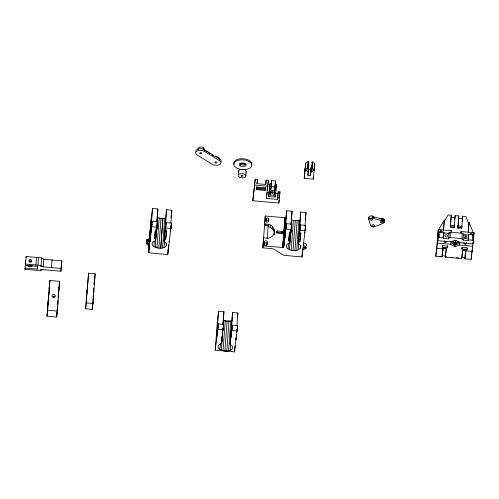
<?xml version="1.0" encoding="UTF-8"?>
<svg xmlns="http://www.w3.org/2000/svg" width="499" height="499" viewBox="0 0 499 499"><rect width="100%" height="100%" fill="white"/><g stroke="black" fill="none" stroke-linecap="round" stroke-linejoin="round"><path stroke-width="0.75" d="M37.475 266.248L37.55 266.129M57.011 312.861L57.023 313.253L57.572 307.808M57.647 306.573L57.641 306.186M149.17 244.897L148.877 249.188L149.363 244.579M217.09 331.398L216.965 332.671M222.323 333.045L222.379 332.608M217.109 331.18L217.121 330.831L216.978 332.184M230.925 333.638L230.912 333.987L231.012 333.126M231.068 332.421L231.087 332.066L230.987 332.927M150.056 232.509L151.041 221.013L150.424 228.08L150.492 226.459M59.119 286.7L59.15 285.241M168.232 249.275L168.163 250.897L168.712 245.452M222.217 336.476L222.149 337.368M302.438 251.583L302.369 253.205L302.606 251.296M149.831 241.397L149.875 240.736L149.781 241.878M156.923 221.824L157.865 208.95L152.526 208.476L150.96 230.719L152.176 221.369L157.516 221.843L156.792 229.858L155.507 229.746L154.397 238.603L155.682 238.722L156.224 231.305M264.264 245.09L264.613 241.79A1.291 1.085 7.2 0 1 265.979 240.824A1.291 1.085 7.2 0 1 267.183 242.021L267.015 244.304A1.291 1.085 7.2 0 1 265.736 245.352L265.399 245.308A1.291 1.085 7.2 0 1 264.433 244.229L264.613 241.79M291.129 224.132L292.077 211.264L286.732 210.79L285.172 233.033L286.382 223.683L291.722 224.157L290.998 232.172L289.713 232.06L288.603 240.917L289.888 241.029L290.43 233.619M26.01 257.709L26.16 256.492L38.492 257.584L41.71 257.871L43.806 259.28L61.814 260.883L60.909 271.238L42.902 269.641L40.5 270.658L24.95 269.279L25.661 260.484L25.505 261.701M24.95 269.279L25.1 268.063L37.25 269.142L37.6 266.36L25.449 265.287L26.16 256.492M61.258 268.462L43.251 266.859L41.149 265.443L35.959 264.988L36.514 257.409M37.25 269.142L37.475 266.11M37.936 265.162L38.492 257.584M43.825 259.112L43.251 266.859L41.018 266.435M41.71 257.871L40.999 266.659M47 316.148L49.925 280.475L59.568 281.33L57.385 311.095L56.643 317.002L47 316.148L49.925 280.475M51.491 267.589L52.071 259.842M56.643 317.002L56.98 312.424M57.148 310.129L57.316 307.839M57.94 300.336L57.61 304.833L57.928 302.631M58.109 298.084L58.377 293.337M58.657 289.526L58.826 287.237M60.909 271.238L61.814 260.883M85.666 308.825L88.597 273.159L95.153 273.739L92.97 303.504L92.228 309.411L85.666 308.825L88.597 273.159M92.228 309.411L92.452 306.355M92.565 304.827L92.789 301.776M93.07 297.959L93.294 294.909M93.569 291.092L93.793 288.035M94.074 284.224L94.242 281.935M146.413 243.631L146.694 240.225L147.398 239.42L150.093 239.002L149.893 241.709C146.151 240.481 145.309 245.776 149.457 245.184L152.176 221.369M146.538 243.194L146.787 240M146.737 242.495L146.937 239.788M146.631 244.105L146.694 240.225M146.943 242.302L147.143 239.595M147.199 242.127L147.398 239.42M147.498 241.978L147.698 239.271M147.841 241.853L148.041 239.146M148.215 241.759L148.415 239.052M148.621 241.697L148.821 238.99M149.039 241.666L149.238 238.959M170.864 223.072L171.812 210.191L166.485 209.717L164.919 231.973L166.136 222.61L171.463 223.084L167.783 254.646L149.201 252.825L148.596 252.176L149.145 244.678M149.544 239.302L150.785 222.411L152.526 208.476M148.727 252.463L149.201 244.691M149.463 241.672L150.785 222.411M149.357 245.09L148.596 252.176M149.806 238.984L151.378 217.614M148.852 252.594L148.964 251.066M149.189 248.015L149.413 244.959M149.806 239.62L149.974 237.331M150.255 233.513L150.424 231.224M150.704 227.407L150.929 224.357M149.706 242.059L149.825 240.518M149.937 238.971L151.665 215.069M150.679 235.572L151.078 230.164L150.735 232.833M154.397 238.603L155.314 230.32M166.697 243.425C167.165 246.762 163.454 248.246 160.728 248.265L162.899 218.319L161.002 218.288L158.838 248.228L153.879 246.656L154.272 241.31M153.879 246.656L152.8 245.714A7.285 3.948 4.2 0 1 153.293 241.79L155.495 240.493L156.168 231.336M156.954 220.652L157.865 208.95M155.276 247.385L156.674 228.305M156.954 224.488L157.459 217.62L161.002 218.288M156.792 229.858L156.967 227.482M156.973 247.928L159.162 218.163M160.728 248.265L162.899 218.319M162.531 248.028L164.714 218.263L165.743 217.951M166.585 244.953L165.855 242.907L164.077 241.279L166.485 209.717M164.302 239.483L165.587 228.23L165.412 230.613L166.697 230.731L165.587 239.595L164.302 239.483L164.065 241.348M164.071 247.56L164.52 241.454M165.412 230.613L166.136 222.61M165.587 239.595L166.597 230.563M166.211 245.945L166.435 242.894M167.783 254.646L168.175 249.3M203.417 149.457L203.536 147.835M204.341 151.34A5.165 2.801 4.2 0 0 197.055 151.066A5.165 2.801 4.2 0 0 197.242 155.039L212.256 164.277A5.165 2.801 4.2 0 0 219.548 164.676A5.165 2.801 4.2 0 0 219.585 160.709L204.341 151.34L204.459 149.719A5.165 2.801 4.2 0 0 198.814 148.895A5.165 2.801 4.2 0 0 195.758 151.372M218.281 158.245L218.362 157.166M219.585 160.709L219.703 159.087L204.459 149.719M236.925 325.928L237.873 312.992L232.553 312.517L230.763 336.875L232.235 325.136L237.561 325.604L234.542 351.889L215.256 350.179L217.439 320.414L218.587 311.282L223.932 311.756L222.978 324.693M218.587 311.282L216.797 335.634L218.275 323.895L223.614 324.369L221.55 343.418M215.256 350.179L218.275 323.895M232.553 312.517L230.139 344.079L230.869 344.797A7.285 3.948 4.2 0 1 231.43 349.631C228.037 351.832 223.352 351.383 219.947 349.456L220.396 343.356M222.067 336.426L221.562 343.293L220.608 343.886A7.285 3.948 4.2 0 0 218.861 348.514L219.947 349.456M222.903 324.98L223.932 311.756M221.743 341.522L222.086 336.881M222.311 333.825L222.423 332.303M221.338 350.186L222.573 333.394M222.797 330.344L222.91 328.816M223.24 324.238L223.521 320.42L230.794 321.599M223.041 350.735L225.224 320.969M224.899 351.034L227.089 321.269L232.322 320.595M238.528 174.675L238.84 170.346M226.796 351.065L228.979 321.3M228.592 350.828L230.781 321.063M230.133 350.36L230.582 344.254M231.199 335.858L231.311 334.336M230.133 344.148L232.235 325.136M244.161 165.269L244.267 163.828M245.882 175.754L246.2 171.425M234.542 351.889L234.992 345.782M252.831 200.754L255.226 179.172L257.478 179.372L257.16 183.701L265.836 184.468L266.154 180.139L268.406 180.339L266.447 198.446L277.375 199.419L277.912 197.71L278.348 191.753L279.958 191.897L279.521 197.853L278.866 203.062L252.831 200.754L255.226 179.172M256.498 189.664L256.605 188.797L265.281 189.564L265.175 190.431L256.498 189.664L256.573 188.578M256.717 187.93L256.823 187.056L265.499 187.83L265.393 188.697L256.717 187.93L256.792 186.844M265.175 190.431L265.256 189.352M265.393 188.697L265.474 187.612M305.014 226.141L306.018 212.499L300.697 212.025L299.126 234.281L300.342 224.918L305.669 225.392L301.989 256.954L283.856 255.307L273.115 248.776L262.83 247.866L263.684 237.661C277.082 241.56 278.186 222.542 264.676 224.132L264.42 226.215M263.522 238.977L265.275 216.017L285.285 217.714L285.902 217.314L286.732 210.79M266.447 198.446L266.609 196.213M266.716 194.729L266.884 192.495L269.067 192.689M262.83 247.866L263.684 237.661M264.676 224.132L265.275 216.017M266.223 218.955L266.061 221.094A1.291 1.085 7.2 0 0 266.971 222.211L268.443 221.799L268.793 219.186A1.291 1.085 7.2 0 0 267.583 217.988A1.291 1.085 7.2 0 0 266.223 218.955L265.961 221.045A1.291 1.085 7.2 0 1 267.327 220.071A1.291 1.085 7.2 0 1 268.531 221.269L268.793 219.186M268.705 196.506L269.978 183.9L271.337 183.407L271.687 180.626L275.542 180.969L274.756 189.701L275.966 190.425L275.13 197.074L268.705 196.506L269.978 183.9M270.196 194.953L270.77 190.4L274.625 190.743L274.057 195.296L270.196 194.953L270.47 191.229M267.202 238.266L268.144 225.498L264.545 225.174M266.809 245.627L267.183 242.021M269.535 189.857L270.901 189.358L271.337 183.407M271.157 186.888L271.687 180.626M274.057 195.296L274.438 190.088M274.756 189.701L275.061 185.591M275.379 182.746L274.837 188.622M275.13 197.074L275.46 192.608M275.966 190.425L276.402 184.474L275.192 183.751L275.542 180.969M277.375 199.419L277.812 193.462L278.348 191.753M278.866 203.062L279.084 200.087M279.197 198.596L279.527 195.321M263.092 245.782L282.727 247.516L284.91 217.751M282.727 247.516L285.041 217.751M282.858 247.516L285.166 217.739M282.983 247.504L285.285 217.714M283.101 247.485L285.403 217.689M283.22 247.454L285.509 217.651M283.326 247.417L285.603 217.608M283.42 247.373L285.69 217.558M283.507 247.323L285.871 217.377M285.902 217.314L283.582 247.273M284.885 237.886L285.285 232.472L283.719 247.08L286.382 223.683M288.603 240.917L289.52 232.628M300.903 245.739C300.71 251.87 291.915 251.359 288.091 248.97L288.484 243.624M288.091 248.97L287.006 248.022A7.285 3.948 4.2 0 1 288.753 243.393L289.707 242.807L290.374 233.644M291.048 224.488L292.077 211.264M289.482 249.693L290.88 230.613M291.16 226.796L291.666 219.928L295.227 220.776L299.949 220.259M290.998 232.172L291.085 230.981M291.185 250.242L293.368 220.477M293.044 250.542L295.227 220.776M294.94 250.573L297.123 220.808M296.737 250.336L298.926 220.57M298.508 241.797L299.799 230.544L299.625 232.927L300.909 233.039L299.793 241.909L298.508 241.797L298.277 243.655M298.277 249.868L298.726 243.762M299.625 232.927L300.342 224.918M312.355 165.337A3.231 1.746 4.2 0 1 311.657 165.556L310.971 168.437L310.434 175.392L310.852 172.093L311.183 172.049A3.231 1.746 4.2 0 0 311.557 169.042L312.037 162.543L312.748 162.025L313.634 162.468A4.522 2.445 4.2 0 1 314.738 164.308L313.216 179.135L304.215 178.336L305.737 163.51A4.522 2.445 4.2 0 1 307.272 161.907L308.251 161.626L308.819 162.262L308.132 171.818M299.793 241.909L300.803 232.877M304.215 178.336L305.737 163.51M300.417 248.259L300.641 245.202M308.195 161.62L307.721 168.113L308.345 168.756A3.231 1.746 4.2 0 0 307.964 171.762L308.276 171.862L307.864 175.168L308.02 173.003M308.251 161.626L307.771 168.119L306.798 168.4A4.522 2.445 4.2 0 0 305.263 170.003M301.989 256.954L302.382 251.615M308.276 171.862L308.756 165.369L308.444 165.269M303.548 243.712L303.398 245.739A3.231 1.746 4.2 0 1 306.392 247.76A3.231 1.746 4.2 0 1 302.962 249.213M310.852 172.093L311.326 165.599M311.557 169.042L312.274 168.519L312.748 162.025M314.264 170.801A4.522 2.445 4.2 0 0 313.16 168.968L312.324 168.525L312.804 162.025M313.216 179.135L313.428 176.253M379.939 218.886A2.582 1.397 4.2 0 1 380.45 218.674C383.65 217.021 386.301 221.955 383.064 223.346L374.549 226.733A2.582 1.397 4.2 0 1 370.551 225.442L368.724 219.466L368.886 217.296M368.724 219.466A2.582 1.397 4.2 0 1 372.335 218.219L372.491 216.055A2.582 1.397 4.2 0 0 369.672 216.173A2.582 1.397 4.2 0 0 369.042 217.664M381.061 218.556L381.024 219.092L382.353 219.13L372.454 216.597L373.664 217.29M381.567 220.689L381.723 218.525M384.255 222.167L383.419 221.151L382.234 220.758L382.396 218.593M382.87 220.914L383.026 218.749M383.419 221.151L383.581 218.986M383.85 221.456L384.012 219.292M383.962 222.86L384.411 220.003M384.136 221.799L384.292 219.635M384.193 222.529L384.355 220.365M443.567 229.964L444.297 220.053L438.203 230.301L437.448 243.063L435.795 256.261L442.064 256.817L443.149 248.134L446.368 248.421L445.276 257.104L461.669 258.557L462.76 249.874L465.972 250.155L464.887 258.844L471.15 259.399L473.071 242.589M460.951 232.603L461.082 231.561L474.05 232.709L473.108 243.799L459.928 242.633L455.693 240.15L450.928 241.834L437.748 240.668L438.69 229.577L451.657 230.725L451.558 232.023M437.748 240.668L438.69 229.577M438.097 237.886L439.469 237.306L439.869 231.898L443.885 232.253L443.405 238.36L448.545 238.815L448.632 238.117L450.004 237.536L461.899 238.591L463.097 239.401L463.01 240.094L468.156 240.555L468.636 234.449L472.659 234.804L473.813 235.958M443.468 230.076L444.297 220.053M442.289 247.242L442.494 245.608L447.634 246.069L447.428 247.697L442.289 247.242L442.438 245.159M443.405 238.36L443.885 232.253M447.428 247.697L447.584 245.614M448.545 238.815L449.031 232.709L450.404 232.129L462.299 233.183L463.496 233.987L463.01 240.094M450.366 226.34L451.271 215.237L448.139 214.963L444.079 221.793M451.271 215.237L450.385 227.307L454.246 227.65L455.132 215.58L458.824 215.911L457.895 228.33L458.618 218.225L462.479 218.568M450.004 237.536L450.404 232.129M472.809 246.2L459.629 245.028L454.87 246.712L450.628 244.229L450.747 242.608L454.988 245.09L459.747 243.406M454.127 228.031L454.339 225.13M454.832 218.4L455.132 215.58M454.134 244.822L454.24 243.381L458.55 241.722M454.87 246.712L455.263 241.304L454.053 240.593M455.812 244.972L455.918 243.531L452.119 241.154M459.629 245.028L459.853 241.965M460.945 233.507L461.082 231.561M462.193 221.506L462.305 219.959M462.386 219.067L462.685 216.248L465.817 216.529L468.829 223.989L468.224 232.272M461.762 228.336L462.685 216.248M461.899 238.591L462.299 233.183M461.893 248.982L462.099 247.348L467.245 247.803L467.039 249.438L461.893 248.982L461.999 247.591M467.039 249.438L467.139 248.047M468.318 232.16L469.048 222.248L473.283 232.734M468.156 240.555L468.636 234.449M473.457 241.023L472.26 240.212L472.659 234.804M473.283 239.701L473.445 237.536L473.27 238.927M473.108 243.799L473.214 242.358M473.32 240.917L473.638 236.588M150.33 238.241L151.085 228.162M284.536 240.555L285.291 230.476M58.639 290.524L58.951 286.987M94.292 282.097L94.155 284.555L94.479 281.773M93.088 301.053L93.226 298.595L93.063 299.749M236.152 337.966L236.096 338.603M472.491 245.545L472.304 247.909M230.943 333.419L231.056 332.633M49.201 287.817C48.952 291.516 49.52 283.993 49.27 287.698M59.057 287.536L58.608 291.984M57.154 310.796L57.479 307.34M61.327 266.123C61.078 269.822 61.651 262.299 61.402 265.998M93.656 291.634C93.407 295.333 93.974 287.811 93.725 291.516M94.561 280.856L94.773 277.488L94.536 279.396M92.814 302.294L92.608 305.662L93.014 301.964M157.098 226.003C156.848 229.702 157.422 222.18 157.173 225.879M165.718 226.764C165.468 230.463 166.036 222.941 165.787 226.646M222.074 337.486L221.999 338.709L222.167 336.563M223.203 328.523L223.122 329.752L223.228 328.192M223.271 328.404L223.315 327.381M236.027 338.721L235.952 339.95L236.089 338.072M285.971 227.837C285.721 231.536 286.289 224.02 286.039 227.719M302.856 248.602L302.693 250.429M436.943 244.778L438.203 230.301M436.856 245.764L435.795 256.261M314.133 170.826L314.245 169.292L314.121 170.278M472.129 249.899L471.836 252.569M149.856 237.692L149.7 239.295M168.456 246.606L168.618 244.984M237.212 329.109L237.075 330.987L237.268 328.616M284.318 234.256L284.374 233.713M284.012 240.568L283.856 242.065M150.168 231.405L150.492 229.035M155.495 240.493L155.682 238.722M289.707 242.807L289.888 241.029M168.893 241.872L168.936 241.466M461.949 225.96L461.737 227.694L457.876 227.357L458.094 225.623M149.457 245.184L149.12 247.242M40.5 270.658L40.65 269.448L42.902 269.641M25.449 265.287L25.605 264.071L35.959 264.988M49.002 292.034L47.916 304.727L48.284 301.776M59.107 285.023L59.568 281.33M58.271 295.838L58.551 293.624M94.598 278.168L95.153 273.739M146.612 240.861L146.662 240.456M156.081 233.307L156.33 231.305M156.412 230.632L156.692 228.436M156.967 226.24L157.516 221.843M156.873 228.218L155.856 236.339L154.571 236.227M170.895 217.508L171.169 215.312M171.444 213.117L171.812 210.191M170.446 231.149L170.727 228.947M170.907 227.482L171.463 223.084M222.329 334.642L222.604 332.44M222.785 330.974L223.153 328.036M223.34 326.571L223.614 324.369M237.299 317.557L237.873 312.992M236.27 335.877L236.457 334.411M236.732 332.209L237.1 329.278M237.281 327.806L237.561 325.604M256.904 183.925L257.478 179.372M265.587 184.699L266.154 180.139M267.165 190.213L267.452 187.936M267.738 185.659L268.406 180.339M265.799 225.567L265.967 224.244M271.256 184.487L271.344 183.794M271.431 183.102L271.518 182.403M270.901 189.358L271.244 186.196M268.275 224.456L268.013 226.54C271.45 227.263 274.643 230.201 274.462 233.919L274.724 231.829M275.011 187.231L275.099 186.539M270.184 227.282L270.446 225.199M275.66 190.381L276.402 184.474M272.049 228.511L272.311 226.421M273.446 230.114L273.708 228.031M274.275 231.966L274.537 229.883M274.082 235.116L274.257 233.725M279.702 193.949L279.958 191.897M276.178 233.083A1.291 1.085 7.2 0 1 277.475 232.391L277.65 231L281.779 231.368A1.291 1.085 7.2 0 1 282.989 232.565A1.291 1.085 7.2 0 1 281.623 233.532L277.494 233.164A1.291 1.085 7.2 0 1 276.284 231.973A1.291 1.085 7.2 0 1 277.65 231M282.683 233.395A1.291 1.085 7.2 0 0 281.604 232.759L281.779 231.368M290.287 235.615L290.537 233.613M290.624 232.946L290.898 230.75M291.173 228.548L291.722 224.157M291.085 230.526L290.062 238.647L288.778 238.534M300.697 212.025L298.283 243.587L300.067 245.221L300.791 247.267M308.756 165.369L308.226 171.325L308.457 168.805A1.366 0.742 4.2 0 0 310.79 169.03L310.971 168.437M305.145 219.46L305.438 217.14M305.631 215.593L306.018 212.499M304.658 233.457L304.839 231.991M305.114 229.796L305.669 225.392M314.071 169.61L314.738 164.308M438.453 232.821L439.869 231.898M449.031 232.709L448.944 233.401L443.798 232.946M451.526 231.767L451.657 230.725M454.751 219.286L454.795 218.942M458.612 217.645L458.824 215.911M463.496 233.987L463.409 234.686L468.549 235.141M461.843 256.742L462.667 250.18L465.879 250.467L464.962 257.758L461.75 257.472M465.598 238.622L465.86 236.538M468.829 223.989L469.048 222.248M465.074 255.75L465.162 255.051M473.819 234.536L474.05 232.709M471.661 253.954L471.15 259.399M307.92 174.706L307.952 175.311A1.366 0.742 4.2 0 0 310.316 175.523L310.49 174.931M455.263 241.304L456.622 240.824M455.918 243.531L459.317 242.327M162.917 218.5L164.714 218.263M160.709 248.09L158.838 248.228M254.789 185.123L267.969 186.289M271.25 186.582L275.105 186.925M274.899 193.207L277.812 193.462M253.267 194.797L254.022 194.866M277.912 197.71L279.521 197.853M451.065 217.558L454.926 217.901M450.497 225.298L454.358 225.635L454.184 227.026L450.323 226.683M458.051 225.966L461.912 226.309M457.939 227.974L461.8 228.317M447.603 233.632L449.131 233.769M464.663 235.148L466.185 235.285M439.469 237.306L443.492 237.661M468.243 239.857L472.26 240.212M285.977 229.091L291.329 229.571M299.949 230.332L305.269 230.806M437.448 243.063L450.628 244.229M299.238 233.719L300.76 233.856M277.475 232.391L281.604 232.759M436.793 248.271L443.062 248.826M465.885 250.854L472.154 251.409M298.683 239.414L299.968 239.526M165.737 228.024L171.063 228.492M151.771 226.783L157.123 227.257M439.962 256.243L441.359 256.367M446.761 256.848L445.27 256.717L445.276 257.104M451.227 257.241L452.718 257.378M456.448 257.702L458.681 257.902M164.477 237.1L165.762 237.218M29.453 260.821L30.975 260.958M86.408 302.924L92.97 303.504M224.12 321.007L227.089 321.269M47.742 310.241L57.385 311.095M217.876 329.309L223.221 329.783M231.835 330.544L237.162 331.018M265.811 225.461L268.119 225.673M281.704 232.241L282.315 232.359M372.335 218.219L382.234 220.758M372.491 216.055L373.851 216.903A2.582 1.397 4.2 0 1 374.007 217.265M450.609 241.254L454.24 243.381M204.06 149.862L207.285 151.889M208.576 152.706L209.861 153.517M211.794 154.734L213.728 155.95M468.205 224.718L468.786 226.153M464.875 258.451L464.887 258.844M461.662 258.17L461.669 258.557M442.052 256.43L442.064 256.817M243.019 169.373A3.873 2.096 4.2 0 1 245.857 172.479M238.715 171.943A3.873 2.096 4.2 0 1 241.023 169.367M240.387 164.339A2.582 1.403 4.2 0 1 243.001 163.529A2.582 1.403 4.2 0 1 245.358 164.776M245.951 164.065A3.362 1.821 4.2 0 1 242.739 164.926A3.362 1.821 4.2 0 1 239.757 163.553M234.031 164.146A9.044 4.896 4.2 0 1 242.314 158.726A9.044 4.896 4.2 0 1 251.889 164.452M215.531 156.574A2.95 1.597 4.2 0 1 219.067 158.757M198.215 149.482A3.231 1.746 4.2 0 1 201.328 147.124A3.231 1.746 4.2 0 1 203.785 149.974M219.703 159.087A5.165 2.801 4.2 0 1 221.013 161.869M308.12 162.481A3.231 1.746 4.2 0 1 308.819 162.262M312.037 162.543A3.231 1.746 4.2 0 1 312.667 162.88M369.004 218.206A2.582 1.397 4.2 0 1 368.842 217.838M466.397 242.626A1.291 1.085 7.2 0 1 465.218 243.88A1.291 1.085 7.2 0 1 463.845 242.682M464.295 243.886A1.291 1.085 7.2 0 1 465.835 244.192M444.409 242.296A1.291 1.085 7.2 0 1 445.975 242.258M446.811 241.167A1.291 1.085 7.2 0 1 445.276 242.115A1.291 1.085 7.2 0 1 444.303 240.668M471.935 234.736A0.967 0.811 7.2 0 0 472.16 233.769L472.017 233.588A0.967 0.811 7.2 0 0 470.432 234.43L470.569 234.617A0.967 0.811 7.2 0 0 470.763 234.761M271.706 193.069A0.967 0.811 7.2 0 1 272.859 193.3M52.164 296.78A1.616 1.354 7.2 0 1 54.428 296.656L54.715 296.924A1.616 1.354 7.2 0 1 54.921 297.242M53.318 297.491A2.919 2.451 7.2 0 1 54.06 297.641M32.079 265.611A2.595 2.177 7.2 0 1 27.607 265.219M29.41 262.168A2.595 2.177 7.2 0 1 30.745 262.287M32.036 265.961A2.595 2.177 7.2 0 1 29.385 266.803A2.595 2.177 7.2 0 1 27.345 265.019M30.776 265.175A1.291 1.085 7.2 0 1 29.21 265.206M29.11 261.601A1.291 1.085 7.2 0 1 31.337 261.8M264.351 243.874A1.291 1.085 7.2 0 1 265.718 242.907A1.291 1.085 7.2 0 1 266.921 244.105M274.612 234.53A2.763 2.32 7.2 0 1 274.7 233.332M274.7 233.838A2.763 2.32 7.2 0 1 274.65 233.233M284.28 234.081A2.763 2.32 7.2 0 1 284.137 234.673M303.598 243.032A3.231 1.746 4.2 0 1 306.049 245.882M47.573 310.004L47.804 307.609L47.573 310.004M87.019 292.133L87.244 289.707L87.019 292.133M151.684 226.608L151.908 224.182L151.684 226.608M170.97 228.317L171.201 225.891L170.97 228.317M216.66 338.097L216.89 335.665L216.66 338.097M217.782 329.134L218.013 326.708L217.782 329.134M230.613 339.332L230.844 336.931L230.613 339.332M231.736 330.369L231.966 327.974L231.736 330.369M291.229 229.397L291.46 226.995L291.229 229.397M299.843 230.158L300.08 227.756L299.843 230.158M305.182 230.632L305.413 228.23L305.182 230.632M310.796 171.407L311.02 168.98L310.796 171.407M305.014 170.845L305.238 168.469L305.014 170.845M443.056 248.44L442.139 255.738L445.358 256.018L446.268 248.727L443.056 248.44M374.4 225.667L374.3 225.841A1.291 0.699 4.2 0 1 372.148 225.897A1.291 0.699 4.2 0 1 372.778 224.799A1.291 0.699 4.2 0 1 374.4 225.667M440.567 230.8L440.405 230.956A0.967 0.811 7.2 0 0 441.846 232.066L442.014 231.91A0.967 0.811 7.2 0 0 440.567 230.8M215.244 162.038L215.063 162.138A1.035 0.561 4.2 0 0 215.237 162.88A1.035 0.561 4.2 0 0 216.597 162.955L216.778 162.849A1.035 0.561 4.2 0 0 216.603 162.106A1.035 0.561 4.2 0 0 215.244 162.038M372.135 220.022L371.855 220.109A1.291 0.699 4.2 0 1 370.57 219.99L370.314 219.859A1.291 0.699 4.2 0 1 370.439 218.874A1.291 0.699 4.2 0 1 372.26 219.036L372.447 219.198A1.291 0.699 4.2 0 1 372.135 220.022M381.429 221.394L381.111 221.437A1.291 0.699 4.2 0 0 380.413 222.161A1.291 0.699 4.2 0 0 381.592 222.791L381.928 222.797A1.291 0.699 4.2 0 0 382.945 222.024A1.291 0.699 4.2 0 0 381.429 221.394M54.946 295.096L54.659 294.828A1.616 1.354 7.2 0 0 52.351 296.612L52.638 296.88A1.616 1.354 7.2 0 0 54.946 295.096M241.491 176.153A0.967 0.524 4.2 0 0 242.994 175.829A0.967 0.524 4.2 0 0 241.603 175.249A0.967 0.524 4.2 0 0 241.491 176.153M239.551 177.226A3.873 2.096 4.2 0 0 245.839 176.303A3.873 2.096 4.2 0 0 240.705 173.696A3.873 2.096 4.2 0 0 239.551 177.226M240.618 166.011A3.362 1.821 4.2 0 0 246.101 165.25A3.362 1.821 4.2 0 0 241.697 162.961A3.362 1.821 4.2 0 0 240.618 166.011M237.774 168.556A9.044 4.896 4.2 0 0 251.814 165.537A9.044 4.896 4.2 0 0 238.834 160.123A9.044 4.896 4.2 0 0 237.774 168.556M200.049 153.542A1.035 0.561 4.2 0 0 201.783 153.399A1.035 0.561 4.2 0 0 200.542 152.632A1.035 0.561 4.2 0 0 200.049 153.542M445.208 236.563A1.291 1.085 7.2 0 0 447.397 236.27A1.291 1.085 7.2 0 0 445.919 234.804A1.291 1.085 7.2 0 0 445.208 236.563M464.819 238.304A1.291 1.085 7.2 0 0 467.002 238.011A1.291 1.085 7.2 0 0 465.523 236.545A1.291 1.085 7.2 0 0 464.819 238.304M271.624 192.658A0.967 0.811 7.2 0 0 273.259 192.439A0.967 0.811 7.2 0 0 272.155 191.342A0.967 0.811 7.2 0 0 271.624 192.658M29.416 261.364A1.291 1.085 7.2 0 0 31.605 261.071A1.291 1.085 7.2 0 0 30.127 259.605A1.291 1.085 7.2 0 0 29.416 261.364M147.529 243.712A0.967 0.524 4.2 0 0 149.033 243.387A0.967 0.524 4.2 0 0 147.642 242.807A0.967 0.524 4.2 0 0 147.529 243.712M304.147 247.978A0.967 0.524 4.2 0 0 305.65 247.66A0.967 0.524 4.2 0 0 304.259 247.08A0.967 0.524 4.2 0 0 304.147 247.978"/></g></svg>
